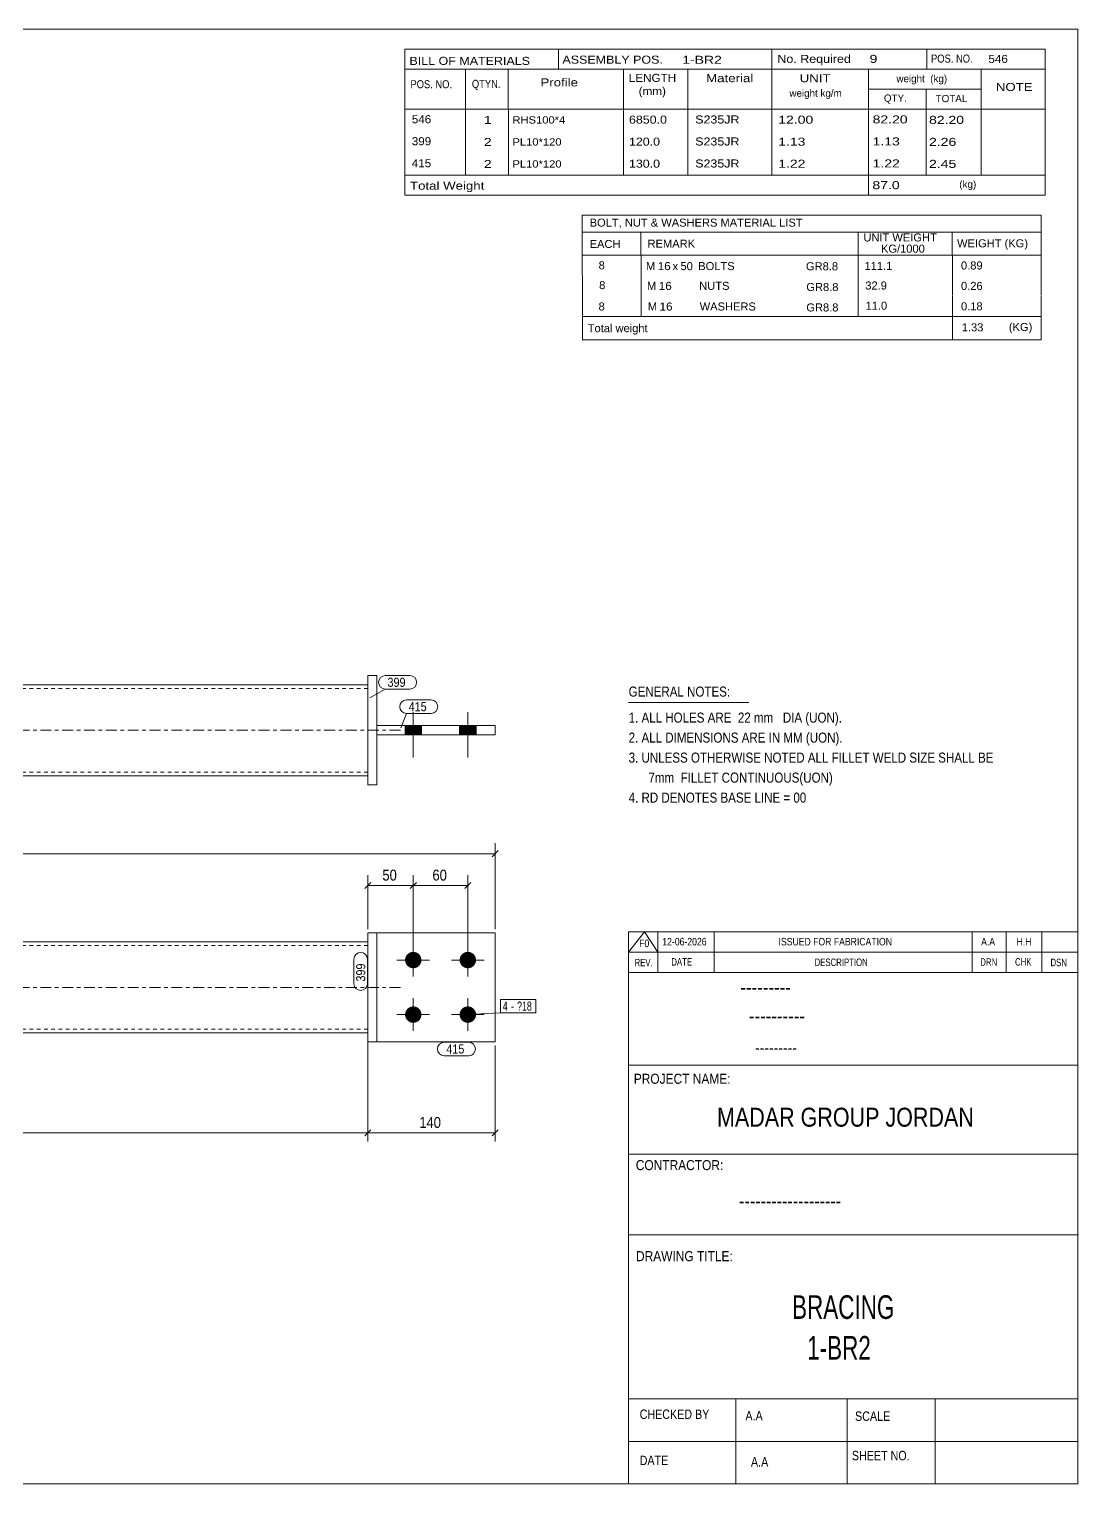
# Model space of a CAD drawing. Header units: millimetres. Extents: x 2 to 579, y 1 to 405.
# Drawn here: x 290.7 to 579, y 5 to 405 of the extents above; entities that cross this region are included whole.
import ezdxf

# ---------------------------------------------------------------- set-up
doc = ezdxf.new("R2010")
doc.units = ezdxf.units.MM
for name, pattern in [('XKITLINE00', [0]), ('XKITLINE01', [4, 1, -1, 1, -1]), ('XKITLINE03', [6, 3, -1, 1, -1])]:
    doc.linetypes.add(name, pattern=pattern)
for name, color, linetype, lineweight in [('Bolt', 3, 'Continuous', 0), ('BoltMark', 7, 'Continuous', 0), ('Dimensions', 7, 'Continuous', 0), ('DrawingSheet', 5, 'Continuous', 0), ('OtherObjectType', 7, 'Continuous', 0), ('Part', 2, 'Continuous', 0), ('PartMark', 7, 'Continuous', 0)]:
    doc.layers.add(name, color=color, linetype=linetype, lineweight=lineweight)
doc.styles.add('@ARIAL_UNICODE_MS_BOLD', font='ARIAL.TTF')
doc.styles.add('ARIAL', font='ARIAL.TTF')
doc.styles.add('ARIAL_NARROW', font='ARIALN.TTF')
doc.styles.add('COMIC_SANS_MS_BOLD', font='COMICBD.TTF')
doc.styles.add('SWIS721_EX_BT', font='ARIAL.TTF')
doc.styles.add('SWISSE', font='ARIAL.TTF')

# ---------------------------------------------------------------- blocks, each defined once
blk = doc.blocks.new('*A1')
at = {"layer": 'Bolt'}
for points in [[(396.36, 151.28), (396.41, 151.28), (396.47, 151.28), (396.52, 151.27), (396.58, 151.27), (396.63, 151.26), (396.68, 151.25), (396.74, 151.24), (396.79, 151.23), (396.85, 151.21), (396.9, 151.2), (396.95, 151.19), (397.01, 151.17), (397.06, 151.15), (397.11, 151.13), (397.16, 151.11), (397.21, 151.09), (397.26, 151.07), (397.31, 151.04), (397.36, 151.02), (397.41, 150.99), (397.46, 150.96), (397.5, 150.93), (397.55, 150.9), (397.6, 150.87), (397.64, 150.84), (397.68, 150.81), (397.73, 150.77), (397.77, 150.74), (397.81, 150.7), (397.85, 150.66), (397.89, 150.62), (397.93, 150.58), (397.97, 150.54), (398, 150.5), (398.04, 150.46), (398.07, 150.42), (398.11, 150.37), (398.14, 150.33), (398.17, 150.28), (398.2, 150.24), (398.23, 150.19), (398.26, 150.14), (398.28, 150.09), (398.31, 150.04), (398.33, 149.99), (398.36, 149.94), (398.38, 149.89), (398.4, 149.84), (398.42, 149.79), (398.44, 149.74), (398.45, 149.69), (398.47, 149.63), (398.48, 149.58), (398.5, 149.53), (398.51, 149.47), (398.52, 149.42), (398.53, 149.36), (398.53, 149.31), (398.54, 149.25), (398.54, 149.2), (398.55, 149.14), (398.55, 149.09), (398.55, 149.03), (398.55, 148.98), (398.55, 148.92), (398.54, 148.87), (398.54, 148.81), (398.53, 148.76), (398.53, 148.7), (398.52, 148.65), (398.51, 148.59), (398.5, 148.54), (398.48, 148.49), (398.47, 148.43), (398.45, 148.38), (398.44, 148.33), (398.42, 148.27), (398.4, 148.22), (398.38, 148.17), (398.36, 148.12), (398.33, 148.07), (398.31, 148.02), (398.28, 147.97), (398.26, 147.92), (398.23, 147.88), (398.2, 147.83), (398.17, 147.78), (398.14, 147.74), (398.11, 147.69), (398.07, 147.65), (398.04, 147.6), (398, 147.56), (397.97, 147.52), (397.93, 147.48), (397.89, 147.44), (397.85, 147.4), (397.81, 147.37), (397.77, 147.33), (397.73, 147.29), (397.68, 147.26), (397.64, 147.22), (397.6, 147.19), (397.55, 147.16), (397.5, 147.13), (397.46, 147.1), (397.41, 147.07), (397.36, 147.05), (397.31, 147.02), (397.26, 147), (397.21, 146.98), (397.16, 146.95), (397.11, 146.93), (397.06, 146.91), (397.01, 146.9), (396.95, 146.88), (396.9, 146.86), (396.85, 146.85), (396.79, 146.84), (396.74, 146.83), (396.68, 146.82), (396.63, 146.81), (396.58, 146.8), (396.52, 146.79), (396.47, 146.79), (396.41, 146.78), (396.36, 146.78), (396.3, 146.78), (396.24, 146.78), (396.19, 146.78), (396.13, 146.79), (396.08, 146.79), (396.02, 146.8), (395.97, 146.81), (395.92, 146.82), (395.86, 146.83), (395.81, 146.84), (395.75, 146.85), (395.7, 146.86), (395.65, 146.88), (395.59, 146.9), (395.54, 146.91), (395.49, 146.93), (395.44, 146.95), (395.39, 146.98), (395.34, 147), (395.29, 147.02), (395.24, 147.05), (395.19, 147.07), (395.14, 147.1), (395.1, 147.13), (395.05, 147.16), (395, 147.19), (394.96, 147.22), (394.92, 147.26), (394.87, 147.29), (394.83, 147.33), (394.79, 147.37), (394.75, 147.4), (394.71, 147.44), (394.67, 147.48), (394.63, 147.52), (394.6, 147.56), (394.56, 147.6), (394.53, 147.65), (394.49, 147.69), (394.46, 147.74), (394.43, 147.78), (394.4, 147.83), (394.37, 147.88), (394.34, 147.92), (394.32, 147.97), (394.29, 148.02), (394.27, 148.07), (394.24, 148.12), (394.22, 148.17), (394.2, 148.22), (394.18, 148.27), (394.16, 148.33), (394.15, 148.38), (394.13, 148.43), (394.12, 148.49), (394.1, 148.54), (394.09, 148.59), (394.08, 148.65), (394.07, 148.7), (394.07, 148.76), (394.06, 148.81), (394.06, 148.87), (394.05, 148.92), (394.05, 148.98), (394.05, 149.03), (394.05, 149.09), (394.05, 149.14), (394.06, 149.2), (394.06, 149.25), (394.07, 149.31), (394.07, 149.36), (394.08, 149.42), (394.09, 149.47), (394.1, 149.53), (394.12, 149.58), (394.13, 149.63), (394.15, 149.69), (394.16, 149.74), (394.18, 149.79), (394.2, 149.84), (394.22, 149.89), (394.24, 149.94), (394.27, 149.99), (394.29, 150.04), (394.32, 150.09), (394.34, 150.14), (394.37, 150.19), (394.4, 150.24), (394.43, 150.28), (394.46, 150.33), (394.49, 150.37), (394.53, 150.42), (394.56, 150.46), (394.6, 150.5), (394.63, 150.54), (394.67, 150.58), (394.71, 150.62), (394.75, 150.66), (394.79, 150.7), (394.83, 150.74), (394.87, 150.77), (394.92, 150.81), (394.96, 150.84), (395, 150.87), (395.05, 150.9), (395.1, 150.93), (395.14, 150.96), (395.19, 150.99), (395.24, 151.02), (395.29, 151.04), (395.34, 151.07), (395.39, 151.09), (395.44, 151.11), (395.49, 151.13), (395.54, 151.15), (395.59, 151.17), (395.65, 151.19), (395.7, 151.2), (395.75, 151.21), (395.81, 151.23), (395.86, 151.24), (395.92, 151.25), (395.97, 151.26), (396.02, 151.27), (396.08, 151.27), (396.13, 151.28), (396.19, 151.28), (396.24, 151.28), (396.3, 151.28)], [(411.36, 151.28), (411.41, 151.28), (411.47, 151.28), (411.52, 151.27), (411.58, 151.27), (411.63, 151.26), (411.68, 151.25), (411.74, 151.24), (411.79, 151.23), (411.85, 151.21), (411.9, 151.2), (411.95, 151.19), (412.01, 151.17), (412.06, 151.15), (412.11, 151.13), (412.16, 151.11), (412.21, 151.09), (412.26, 151.07), (412.31, 151.04), (412.36, 151.02), (412.41, 150.99), (412.46, 150.96), (412.5, 150.93), (412.55, 150.9), (412.6, 150.87), (412.64, 150.84), (412.68, 150.81), (412.73, 150.77), (412.77, 150.74), (412.81, 150.7), (412.85, 150.66), (412.89, 150.62), (412.93, 150.58), (412.97, 150.54), (413, 150.5), (413.04, 150.46), (413.07, 150.42), (413.11, 150.37), (413.14, 150.33), (413.17, 150.28), (413.2, 150.24), (413.23, 150.19), (413.26, 150.14), (413.28, 150.09), (413.31, 150.04), (413.33, 149.99), (413.36, 149.94), (413.38, 149.89), (413.4, 149.84), (413.42, 149.79), (413.44, 149.74), (413.45, 149.69), (413.47, 149.63), (413.48, 149.58), (413.5, 149.53), (413.51, 149.47), (413.52, 149.42), (413.53, 149.36), (413.53, 149.31), (413.54, 149.25), (413.54, 149.2), (413.55, 149.14), (413.55, 149.09), (413.55, 149.03), (413.55, 148.98), (413.55, 148.92), (413.54, 148.87), (413.54, 148.81), (413.53, 148.76), (413.53, 148.7), (413.52, 148.65), (413.51, 148.59), (413.5, 148.54), (413.48, 148.49), (413.47, 148.43), (413.45, 148.38), (413.44, 148.33), (413.42, 148.27), (413.4, 148.22), (413.38, 148.17), (413.36, 148.12), (413.33, 148.07), (413.31, 148.02), (413.28, 147.97), (413.26, 147.92), (413.23, 147.88), (413.2, 147.83), (413.17, 147.78), (413.14, 147.74), (413.11, 147.69), (413.07, 147.65), (413.04, 147.6), (413, 147.56), (412.97, 147.52), (412.93, 147.48), (412.89, 147.44), (412.85, 147.4), (412.81, 147.37), (412.77, 147.33), (412.73, 147.29), (412.68, 147.26), (412.64, 147.22), (412.6, 147.19), (412.55, 147.16), (412.5, 147.13), (412.46, 147.1), (412.41, 147.07), (412.36, 147.05), (412.31, 147.02), (412.26, 147), (412.21, 146.98), (412.16, 146.95), (412.11, 146.93), (412.06, 146.91), (412.01, 146.9), (411.95, 146.88), (411.9, 146.86), (411.85, 146.85), (411.79, 146.84), (411.74, 146.83), (411.68, 146.82), (411.63, 146.81), (411.58, 146.8), (411.52, 146.79), (411.47, 146.79), (411.41, 146.78), (411.36, 146.78), (411.3, 146.78), (411.24, 146.78), (411.19, 146.78), (411.13, 146.79), (411.08, 146.79), (411.02, 146.8), (410.97, 146.81), (410.92, 146.82), (410.86, 146.83), (410.81, 146.84), (410.75, 146.85), (410.7, 146.86), (410.65, 146.88), (410.59, 146.9), (410.54, 146.91), (410.49, 146.93), (410.44, 146.95), (410.39, 146.98), (410.34, 147), (410.29, 147.02), (410.24, 147.05), (410.19, 147.07), (410.14, 147.1), (410.1, 147.13), (410.05, 147.16), (410, 147.19), (409.96, 147.22), (409.92, 147.26), (409.87, 147.29), (409.83, 147.33), (409.79, 147.37), (409.75, 147.4), (409.71, 147.44), (409.67, 147.48), (409.63, 147.52), (409.6, 147.56), (409.56, 147.6), (409.53, 147.65), (409.49, 147.69), (409.46, 147.74), (409.43, 147.78), (409.4, 147.83), (409.37, 147.88), (409.34, 147.92), (409.32, 147.97), (409.29, 148.02), (409.27, 148.07), (409.24, 148.12), (409.22, 148.17), (409.2, 148.22), (409.18, 148.27), (409.16, 148.33), (409.15, 148.38), (409.13, 148.43), (409.12, 148.49), (409.1, 148.54), (409.09, 148.59), (409.08, 148.65), (409.07, 148.7), (409.07, 148.76), (409.06, 148.81), (409.06, 148.87), (409.05, 148.92), (409.05, 148.98), (409.05, 149.03), (409.05, 149.09), (409.05, 149.14), (409.06, 149.2), (409.06, 149.25), (409.07, 149.31), (409.07, 149.36), (409.08, 149.42), (409.09, 149.47), (409.1, 149.53), (409.12, 149.58), (409.13, 149.63), (409.15, 149.69), (409.16, 149.74), (409.18, 149.79), (409.2, 149.84), (409.22, 149.89), (409.24, 149.94), (409.27, 149.99), (409.29, 150.04), (409.32, 150.09), (409.34, 150.14), (409.37, 150.19), (409.4, 150.24), (409.43, 150.28), (409.46, 150.33), (409.49, 150.37), (409.53, 150.42), (409.56, 150.46), (409.6, 150.5), (409.63, 150.54), (409.67, 150.58), (409.71, 150.62), (409.75, 150.66), (409.79, 150.7), (409.83, 150.74), (409.87, 150.77), (409.92, 150.81), (409.96, 150.84), (410, 150.87), (410.05, 150.9), (410.1, 150.93), (410.14, 150.96), (410.19, 150.99), (410.24, 151.02), (410.29, 151.04), (410.34, 151.07), (410.39, 151.09), (410.44, 151.11), (410.49, 151.13), (410.54, 151.15), (410.59, 151.17), (410.65, 151.19), (410.7, 151.2), (410.75, 151.21), (410.81, 151.23), (410.86, 151.24), (410.92, 151.25), (410.97, 151.26), (411.02, 151.27), (411.08, 151.27), (411.13, 151.28), (411.19, 151.28), (411.24, 151.28), (411.3, 151.28)], [(396.36, 136.28), (396.41, 136.28), (396.47, 136.28), (396.52, 136.27), (396.58, 136.27), (396.63, 136.26), (396.68, 136.25), (396.74, 136.24), (396.79, 136.23), (396.85, 136.21), (396.9, 136.2), (396.95, 136.19), (397.01, 136.17), (397.06, 136.15), (397.11, 136.13), (397.16, 136.11), (397.21, 136.09), (397.26, 136.07), (397.31, 136.04), (397.36, 136.02), (397.41, 135.99), (397.46, 135.96), (397.5, 135.93), (397.55, 135.9), (397.6, 135.87), (397.64, 135.84), (397.68, 135.81), (397.73, 135.77), (397.77, 135.74), (397.81, 135.7), (397.85, 135.66), (397.89, 135.62), (397.93, 135.58), (397.97, 135.54), (398, 135.5), (398.04, 135.46), (398.07, 135.42), (398.11, 135.37), (398.14, 135.33), (398.17, 135.28), (398.2, 135.24), (398.23, 135.19), (398.26, 135.14), (398.28, 135.09), (398.31, 135.04), (398.33, 134.99), (398.36, 134.94), (398.38, 134.89), (398.4, 134.84), (398.42, 134.79), (398.44, 134.74), (398.45, 134.69), (398.47, 134.63), (398.48, 134.58), (398.5, 134.53), (398.51, 134.47), (398.52, 134.42), (398.53, 134.36), (398.53, 134.31), (398.54, 134.25), (398.54, 134.2), (398.55, 134.14), (398.55, 134.09), (398.55, 134.03), (398.55, 133.98), (398.55, 133.92), (398.54, 133.87), (398.54, 133.81), (398.53, 133.76), (398.53, 133.7), (398.52, 133.65), (398.51, 133.59), (398.5, 133.54), (398.48, 133.49), (398.47, 133.43), (398.45, 133.38), (398.44, 133.33), (398.42, 133.27), (398.4, 133.22), (398.38, 133.17), (398.36, 133.12), (398.33, 133.07), (398.31, 133.02), (398.28, 132.97), (398.26, 132.92), (398.23, 132.88), (398.2, 132.83), (398.17, 132.78), (398.14, 132.74), (398.11, 132.69), (398.07, 132.65), (398.04, 132.6), (398, 132.56), (397.97, 132.52), (397.93, 132.48), (397.89, 132.44), (397.85, 132.4), (397.81, 132.37), (397.77, 132.33), (397.73, 132.29), (397.68, 132.26), (397.64, 132.22), (397.6, 132.19), (397.55, 132.16), (397.5, 132.13), (397.46, 132.1), (397.41, 132.07), (397.36, 132.05), (397.31, 132.02), (397.26, 132), (397.21, 131.98), (397.16, 131.95), (397.11, 131.93), (397.06, 131.91), (397.01, 131.9), (396.95, 131.88), (396.9, 131.86), (396.85, 131.85), (396.79, 131.84), (396.74, 131.83), (396.68, 131.82), (396.63, 131.81), (396.58, 131.8), (396.52, 131.79), (396.47, 131.79), (396.41, 131.78), (396.36, 131.78), (396.3, 131.78), (396.24, 131.78), (396.19, 131.78), (396.13, 131.79), (396.08, 131.79), (396.02, 131.8), (395.97, 131.81), (395.92, 131.82), (395.86, 131.83), (395.81, 131.84), (395.75, 131.85), (395.7, 131.86), (395.65, 131.88), (395.59, 131.9), (395.54, 131.91), (395.49, 131.93), (395.44, 131.95), (395.39, 131.98), (395.34, 132), (395.29, 132.02), (395.24, 132.05), (395.19, 132.07), (395.14, 132.1), (395.1, 132.13), (395.05, 132.16), (395, 132.19), (394.96, 132.22), (394.92, 132.26), (394.87, 132.29), (394.83, 132.33), (394.79, 132.37), (394.75, 132.4), (394.71, 132.44), (394.67, 132.48), (394.63, 132.52), (394.6, 132.56), (394.56, 132.6), (394.53, 132.65), (394.49, 132.69), (394.46, 132.74), (394.43, 132.78), (394.4, 132.83), (394.37, 132.88), (394.34, 132.92), (394.32, 132.97), (394.29, 133.02), (394.27, 133.07), (394.24, 133.12), (394.22, 133.17), (394.2, 133.22), (394.18, 133.27), (394.16, 133.33), (394.15, 133.38), (394.13, 133.43), (394.12, 133.49), (394.1, 133.54), (394.09, 133.59), (394.08, 133.65), (394.07, 133.7), (394.07, 133.76), (394.06, 133.81), (394.06, 133.87), (394.05, 133.92), (394.05, 133.98), (394.05, 134.03), (394.05, 134.09), (394.05, 134.14), (394.06, 134.2), (394.06, 134.25), (394.07, 134.31), (394.07, 134.36), (394.08, 134.42), (394.09, 134.47), (394.1, 134.53), (394.12, 134.58), (394.13, 134.63), (394.15, 134.69), (394.16, 134.74), (394.18, 134.79), (394.2, 134.84), (394.22, 134.89), (394.24, 134.94), (394.27, 134.99), (394.29, 135.04), (394.32, 135.09), (394.34, 135.14), (394.37, 135.19), (394.4, 135.24), (394.43, 135.28), (394.46, 135.33), (394.49, 135.37), (394.53, 135.42), (394.56, 135.46), (394.6, 135.5), (394.63, 135.54), (394.67, 135.58), (394.71, 135.62), (394.75, 135.66), (394.79, 135.7), (394.83, 135.74), (394.87, 135.77), (394.92, 135.81), (394.96, 135.84), (395, 135.87), (395.05, 135.9), (395.1, 135.93), (395.14, 135.96), (395.19, 135.99), (395.24, 136.02), (395.29, 136.04), (395.34, 136.07), (395.39, 136.09), (395.44, 136.11), (395.49, 136.13), (395.54, 136.15), (395.59, 136.17), (395.65, 136.19), (395.7, 136.2), (395.75, 136.21), (395.81, 136.23), (395.86, 136.24), (395.92, 136.25), (395.97, 136.26), (396.02, 136.27), (396.08, 136.27), (396.13, 136.28), (396.19, 136.28), (396.24, 136.28), (396.3, 136.28)], [(411.36, 136.28), (411.41, 136.28), (411.47, 136.28), (411.52, 136.27), (411.58, 136.27), (411.63, 136.26), (411.68, 136.25), (411.74, 136.24), (411.79, 136.23), (411.85, 136.21), (411.9, 136.2), (411.95, 136.19), (412.01, 136.17), (412.06, 136.15), (412.11, 136.13), (412.16, 136.11), (412.21, 136.09), (412.26, 136.07), (412.31, 136.04), (412.36, 136.02), (412.41, 135.99), (412.46, 135.96), (412.5, 135.93), (412.55, 135.9), (412.6, 135.87), (412.64, 135.84), (412.68, 135.81), (412.73, 135.77), (412.77, 135.74), (412.81, 135.7), (412.85, 135.66), (412.89, 135.62), (412.93, 135.58), (412.97, 135.54), (413, 135.5), (413.04, 135.46), (413.07, 135.42), (413.11, 135.37), (413.14, 135.33), (413.17, 135.28), (413.2, 135.24), (413.23, 135.19), (413.26, 135.14), (413.28, 135.09), (413.31, 135.04), (413.33, 134.99), (413.36, 134.94), (413.38, 134.89), (413.4, 134.84), (413.42, 134.79), (413.44, 134.74), (413.45, 134.69), (413.47, 134.63), (413.48, 134.58), (413.5, 134.53), (413.51, 134.47), (413.52, 134.42), (413.53, 134.36), (413.53, 134.31), (413.54, 134.25), (413.54, 134.2), (413.55, 134.14), (413.55, 134.09), (413.55, 134.03), (413.55, 133.98), (413.55, 133.92), (413.54, 133.87), (413.54, 133.81), (413.53, 133.76), (413.53, 133.7), (413.52, 133.65), (413.51, 133.59), (413.5, 133.54), (413.48, 133.49), (413.47, 133.43), (413.45, 133.38), (413.44, 133.33), (413.42, 133.27), (413.4, 133.22), (413.38, 133.17), (413.36, 133.12), (413.33, 133.07), (413.31, 133.02), (413.28, 132.97), (413.26, 132.92), (413.23, 132.88), (413.2, 132.83), (413.17, 132.78), (413.14, 132.74), (413.11, 132.69), (413.07, 132.65), (413.04, 132.6), (413, 132.56), (412.97, 132.52), (412.93, 132.48), (412.89, 132.44), (412.85, 132.4), (412.81, 132.37), (412.77, 132.33), (412.73, 132.29), (412.68, 132.26), (412.64, 132.22), (412.6, 132.19), (412.55, 132.16), (412.5, 132.13), (412.46, 132.1), (412.41, 132.07), (412.36, 132.05), (412.31, 132.02), (412.26, 132), (412.21, 131.98), (412.16, 131.95), (412.11, 131.93), (412.06, 131.91), (412.01, 131.9), (411.95, 131.88), (411.9, 131.86), (411.85, 131.85), (411.79, 131.84), (411.74, 131.83), (411.68, 131.82), (411.63, 131.81), (411.58, 131.8), (411.52, 131.79), (411.47, 131.79), (411.41, 131.78), (411.36, 131.78), (411.3, 131.78), (411.24, 131.78), (411.19, 131.78), (411.13, 131.79), (411.08, 131.79), (411.02, 131.8), (410.97, 131.81), (410.92, 131.82), (410.86, 131.83), (410.81, 131.84), (410.75, 131.85), (410.7, 131.86), (410.65, 131.88), (410.59, 131.9), (410.54, 131.91), (410.49, 131.93), (410.44, 131.95), (410.39, 131.98), (410.34, 132), (410.29, 132.02), (410.24, 132.05), (410.19, 132.07), (410.14, 132.1), (410.1, 132.13), (410.05, 132.16), (410, 132.19), (409.96, 132.22), (409.92, 132.26), (409.87, 132.29), (409.83, 132.33), (409.79, 132.37), (409.75, 132.4), (409.71, 132.44), (409.67, 132.48), (409.63, 132.52), (409.6, 132.56), (409.56, 132.6), (409.53, 132.65), (409.49, 132.69), (409.46, 132.74), (409.43, 132.78), (409.4, 132.83), (409.37, 132.88), (409.34, 132.92), (409.32, 132.97), (409.29, 133.02), (409.27, 133.07), (409.24, 133.12), (409.22, 133.17), (409.2, 133.22), (409.18, 133.27), (409.16, 133.33), (409.15, 133.38), (409.13, 133.43), (409.12, 133.49), (409.1, 133.54), (409.09, 133.59), (409.08, 133.65), (409.07, 133.7), (409.07, 133.76), (409.06, 133.81), (409.06, 133.87), (409.05, 133.92), (409.05, 133.98), (409.05, 134.03), (409.05, 134.09), (409.05, 134.14), (409.06, 134.2), (409.06, 134.25), (409.07, 134.31), (409.07, 134.36), (409.08, 134.42), (409.09, 134.47), (409.1, 134.53), (409.12, 134.58), (409.13, 134.63), (409.15, 134.69), (409.16, 134.74), (409.18, 134.79), (409.2, 134.84), (409.22, 134.89), (409.24, 134.94), (409.27, 134.99), (409.29, 135.04), (409.32, 135.09), (409.34, 135.14), (409.37, 135.19), (409.4, 135.24), (409.43, 135.28), (409.46, 135.33), (409.49, 135.37), (409.53, 135.42), (409.56, 135.46), (409.6, 135.5), (409.63, 135.54), (409.67, 135.58), (409.71, 135.62), (409.75, 135.66), (409.79, 135.7), (409.83, 135.74), (409.87, 135.77), (409.92, 135.81), (409.96, 135.84), (410, 135.87), (410.05, 135.9), (410.1, 135.93), (410.14, 135.96), (410.19, 135.99), (410.24, 136.02), (410.29, 136.04), (410.34, 136.07), (410.39, 136.09), (410.44, 136.11), (410.49, 136.13), (410.54, 136.15), (410.59, 136.17), (410.65, 136.19), (410.7, 136.2), (410.75, 136.21), (410.81, 136.23), (410.86, 136.24), (410.92, 136.25), (410.97, 136.26), (411.02, 136.27), (411.08, 136.27), (411.13, 136.28), (411.19, 136.28), (411.24, 136.28), (411.3, 136.28)]]:
    blk.add_hatch(color=3, dxfattribs=at).paths.add_polyline_path(points, flags=17)
at = {"layer": 'Bolt', "color": 3, "linetype": 'XKITLINE00', "lineweight": 0}
for p, q in [((396.3, 153.53), (396.3, 144.53)), ((411.3, 153.53), (411.3, 144.53)), ((391.8, 149.03), (400.8, 149.03)), ((406.8, 149.03), (415.8, 149.03)), ((396.3, 138.53), (396.3, 129.53)), ((411.3, 138.53), (411.3, 129.53)), ((391.8, 134.03), (400.8, 134.03)), ((406.8, 134.03), (415.8, 134.03))]:
    blk.add_line(p, q, dxfattribs=at)
blk = doc.blocks.new('*A3')
at = {"layer": 'Part'}
blk.add_hatch(color=2, dxfattribs=at).paths.add_polyline_path([(157.9, 155.43), (159.5, 155.43), (158.7, 154.03)], flags=17)
at = {"layer": 'Part', "color": 2, "linetype": 'XKITLINE00', "lineweight": 0}
for p, q in [((83.7, 154.03), (233.7, 154.03)), ((158.7, 154.03), (157.9, 155.43)), ((157.9, 155.43), (159.5, 155.43)), ((159.5, 155.43), (158.7, 154.03)), ((233.8, 154.03), (383.8, 154.03)), ((233.7, 129.03), (83.7, 129.03)), ((383.8, 129.03), (233.8, 129.03))]:
    blk.add_line(p, q, dxfattribs=at)
at = {"layer": 'Part', "color": 7, "linetype": 'XKITLINE01', "lineweight": 0}
for p, q in [((83.7, 129.03), (83.7, 154.03)), ((233.7, 153.03), (83.7, 153.03)), ((383.8, 153.03), (233.8, 153.03)), ((383.8, 154.03), (383.8, 129.03)), ((233.7, 130.03), (83.7, 130.03)), ((383.8, 130.03), (233.8, 130.03))]:
    blk.add_line(p, q, dxfattribs=at)
at = {"layer": 'Part', "color": 7, "linetype": 'XKITLINE03', "lineweight": 0}
for p, q in [((73.7, 141.53), (233.7, 141.53)), ((233.8, 141.53), (393.8, 141.53))]:
    blk.add_line(p, q, dxfattribs=at)
at = {"layer": 'Part', "color": 2, "linetype": 'XKITLINE00', "lineweight": 0}
blk.add_circle((158.7, 154.93), 1, dxfattribs=at)
blk = doc.blocks.new('*A4')
at = {"layer": 'Part', "color": 2, "linetype": 'XKITLINE00', "lineweight": 0}
for p, q in [((386.3, 156.53), (418.8, 156.53)), ((418.8, 126.53), (418.8, 156.53)), ((418.8, 126.53), (386.3, 126.53))]:
    blk.add_line(p, q, dxfattribs=at)
at = {"layer": 'Part', "color": 7, "linetype": 'XKITLINE01', "lineweight": 0}
blk.add_line((386.3, 126.53), (386.3, 156.53), dxfattribs=at)
blk = doc.blocks.new('*A5')
at = {"layer": 'Part', "color": 2, "linetype": 'XKITLINE00', "lineweight": 0}
for p, q in [((383.8, 126.53), (383.8, 156.53)), ((386.3, 156.53), (383.8, 156.53)), ((386.3, 126.53), (386.3, 156.53)), ((386.3, 126.53), (383.8, 126.53))]:
    blk.add_line(p, q, dxfattribs=at)
blk = doc.blocks.new('*A8')
at = {"layer": 'Bolt'}
for points in [[(394.05, 210.98), (394.05, 213.48), (398.55, 213.48), (398.55, 210.98)], [(394.05, 210.98), (394.05, 213.48), (398.55, 213.48), (398.55, 210.98)], [(409.05, 210.98), (409.05, 213.48), (413.55, 213.48), (413.55, 210.98)], [(409.05, 210.98), (409.05, 213.48), (413.55, 213.48), (413.55, 210.98)]]:
    blk.add_hatch(color=3, dxfattribs=at).paths.add_polyline_path(points, flags=17)
at = {"layer": 'Bolt', "color": 3, "linetype": 'XKITLINE00', "lineweight": 0}
for p, q in [((396.3, 217.23), (396.3, 204.73)), ((396.3, 217.23), (396.3, 204.73)), ((411.3, 217.23), (411.3, 204.73)), ((411.3, 217.23), (411.3, 204.73)), ((394.05, 213.48), (394.05, 210.98)), ((394.05, 213.48), (394.05, 210.98)), ((398.55, 213.48), (398.55, 210.98)), ((398.55, 213.48), (398.55, 210.98)), ((409.05, 213.48), (409.05, 210.98)), ((409.05, 213.48), (409.05, 210.98)), ((413.55, 213.48), (413.55, 210.98)), ((413.55, 213.48), (413.55, 210.98))]:
    blk.add_line(p, q, dxfattribs=at)
blk = doc.blocks.new('*A10')
at = {"layer": 'Part'}
blk.add_hatch(color=2, dxfattribs=at).paths.add_polyline_path([(157.9, 213.63), (159.5, 213.63), (158.7, 212.23)], flags=17)
at = {"layer": 'Part', "color": 2, "linetype": 'XKITLINE00', "lineweight": 0}
for p, q in [((233.7, 224.73), (83.7, 224.73)), ((383.8, 224.73), (233.8, 224.73)), ((158.7, 212.23), (157.9, 213.63)), ((157.9, 213.63), (159.5, 213.63)), ((159.5, 213.63), (158.7, 212.23)), ((233.7, 199.73), (83.7, 199.73)), ((383.8, 199.73), (233.8, 199.73))]:
    blk.add_line(p, q, dxfattribs=at)
at = {"layer": 'Part', "color": 7, "linetype": 'XKITLINE01', "lineweight": 0}
for p, q in [((83.7, 199.73), (83.7, 224.73)), ((383.8, 199.73), (383.8, 224.73)), ((233.7, 223.73), (83.7, 223.73)), ((383.8, 223.73), (233.8, 223.73)), ((233.7, 200.73), (83.7, 200.73)), ((383.8, 200.73), (233.8, 200.73))]:
    blk.add_line(p, q, dxfattribs=at)
at = {"layer": 'Part', "color": 7, "linetype": 'XKITLINE03', "lineweight": 0}
for p, q in [((73.7, 212.23), (233.7, 212.23)), ((233.8, 212.23), (393.8, 212.23))]:
    blk.add_line(p, q, dxfattribs=at)
at = {"layer": 'Part', "color": 2, "linetype": 'XKITLINE00', "lineweight": 0}
blk.add_circle((158.7, 213.13), 1, dxfattribs=at)
blk = doc.blocks.new('*A11')
at = {"layer": 'Part', "color": 2, "linetype": 'XKITLINE00', "lineweight": 0}
for p, q in [((418.8, 213.48), (386.3, 213.48)), ((386.3, 210.98), (386.3, 213.48)), ((418.8, 210.98), (418.8, 213.48)), ((418.8, 210.98), (386.3, 210.98))]:
    blk.add_line(p, q, dxfattribs=at)
blk = doc.blocks.new('*A12')
at = {"layer": 'Part', "color": 2, "linetype": 'XKITLINE00', "lineweight": 0}
for p, q in [((383.8, 197.23), (383.8, 227.23)), ((383.8, 227.23), (386.3, 227.23)), ((386.3, 227.23), (386.3, 197.23)), ((386.3, 197.23), (383.8, 197.23))]:
    blk.add_line(p, q, dxfattribs=at)
blk = doc.blocks.new('*A15')
at = {"layer": 'DrawingSheet', "color": 5, "linetype": 'XKITLINE00', "lineweight": 0}
for p, q in [((579, 405), (5, 405)), ((5, 405), (5, 5)), ((579, 5), (579, 405)), ((5, 5), (579, 5))]:
    blk.add_line(p, q, dxfattribs=at)
at = {"layer": 'DrawingSheet', "color": 5, "style": 'ARIAL', "width": 0.85}
blk.add_text('Tekla structures', height=2, rotation=90, dxfattribs=at).set_placement((4.5, 5.5))
blk = doc.blocks.new('*A16')
at = {"layer": 'OtherObjectType', "color": 7, "linetype": 'XKITLINE00', "lineweight": 0}
for p, q in [((442.76, 353.85), (442.75, 342.85)), ((442.76, 353.85), (568.88, 353.85)), ((568.88, 353.85), (568.88, 342.85)), ((442.75, 349.2), (568.88, 349.2)), ((458.87, 349.21), (458.87, 342.85)), ((518.57, 349.21), (518.57, 342.85)), ((544.47, 349.19), (544.47, 342.85)), ((442.76, 342.82), (442.76, 337.32)), ((442.77, 342.85), (568.88, 342.85)), ((458.92, 342.85), (458.92, 337.23)), ((518.57, 342.85), (518.57, 337.23)), ((544.5, 342.85), (544.5, 337.35)), ((568.88, 342.85), (568.88, 337.35)), ((442.79, 337.23), (442.79, 331.62)), ((458.95, 337.23), (458.95, 331.61)), ((518.57, 337.23), (518.57, 331.61)), ((544.5, 337.23), (544.5, 331.73)), ((568.88, 337.23), (568.88, 331.73)), ((442.79, 331.6), (442.79, 326.03)), ((458.95, 331.61), (458.95, 325.99)), ((518.57, 331.61), (518.57, 325.99)), ((544.5, 331.61), (544.5, 326)), ((568.88, 331.61), (568.88, 326)), ((568.88, 326), (442.75, 326.03)), ((442.78, 325.99), (442.78, 319.59)), ((442.85, 325.99), (568.87, 325.99)), ((544.5, 325.96), (544.5, 319.54)), ((568.87, 325.96), (568.87, 319.55)), ((442.77, 319.55), (568.87, 319.55))]:
    blk.add_line(p, q, dxfattribs=at)
at = {"layer": 'OtherObjectType', "color": 7, "style": 'ARIAL_NARROW'}
for s, width, p in [('BOLT, NUT & WASHERS MATERIAL LIST', 1.211571, (444.79, 350.69)), ('UNIT WEIGHT', 1.211571, (520.03, 346.62)), ('EACH', 1.211571, (444.78, 344.82)), ('REMARK', 1.211571, (460.7, 344.91)), (' KG/1000', 1.211571, (524.02, 343.53)), ('WEIGHT (KG)', 1.211571, (545.78, 345)), ('8', 1.211571, (447.26, 338.95)), ('M', 1.211571, (460.26, 338.75)), ('16', 1.275, (463.5, 338.73)), ('x', 1.211571, (467.58, 338.73)), ('50', 1.211571, (469.76, 338.72)), ('BOLTS', 1.211571, (474.63, 338.74)), ('GR8.8', 1.211571, (504.25, 338.69)), ('111.1', 1.211571, (520.34, 338.78)), ('0.89', 1.211571, (546.87, 338.91)), ('8', 1.211571, (447.4, 333.51)), ('M', 1.211571, (460.54, 333.31)), ('16', 1.275, (463.78, 333.29)), ('NUTS', 1.211571, (474.91, 333.31)), ('GR8.8', 1.211571, (504.35, 332.99)), ('32.9', 1.211571, (520.56, 333.4)), ('0.26', 1.211571, (546.87, 333.29)), ('8', 1.211571, (447.24, 327.64)), ('M', 1.211571, (460.76, 327.64)), ('16', 1.275, (464, 327.62)), ('WASHERS', 1.211571, (475.04, 327.63)), ('GR8.8', 1.211571, (504.35, 327.37)), ('11.0', 1.211571, (520.64, 327.84)), ('0.18', 1.211571, (546.87, 327.68)), ('1.33', 1.211571, (547.07, 321.9)), ('(KG)', 1.211571, (560.02, 322)), ('Total weight', 1.211571, (444.26, 321.67))]:
    blk.add_text(s, height=2.2, dxfattribs=dict(at, width=width)).set_placement(p)
blk = doc.blocks.new('*A17')
at = {"layer": 'OtherObjectType', "color": 7, "linetype": 'XKITLINE00', "lineweight": 0}
blk.add_line((455.5, 219.82), (488.5, 219.82), dxfattribs=at)
at = {"layer": 'OtherObjectType', "color": 7, "style": 'ARIAL_NARROW', "width": 1.008832}
for s, p in [('GENERAL NOTES:', (455.5, 221.47)), ('1. ALL HOLES ARE  22 mm   DIA (UON).', (455.5, 214.32)), ('2. ALL DIMENSIONS ARE IN MM (UON).', (455.5, 208.82)), ('3. UNLESS OTHERWISE NOTED ALL FILLET WELD SIZE SHALL BE', (455.5, 203.32)), ('7mm  FILLET CONTINUOUS(UON)', (460.95, 197.82)), ('4. RD DENOTES BASE LINE = 00', (455.5, 192.32))]:
    blk.add_text(s, height=2.75, dxfattribs=at).set_placement(p)
blk = doc.blocks.new('*A18')
at = {"layer": 'OtherObjectType', "color": 7, "linetype": 'XKITLINE00', "lineweight": 0}
for p, q in [((455.5, 156.76), (579, 156.76)), ((455.5, 151.21), (459.82, 156.76)), ((455.5, 151.21), (455.5, 156.76)), ((459.82, 156.76), (463.53, 151.21)), ((463.53, 151.21), (463.53, 156.76)), ((478.97, 151.21), (478.97, 156.76)), ((549.98, 151.21), (549.98, 156.76)), ((559.24, 151.21), (559.24, 156.76)), ((569.12, 151.21), (569.12, 156.76)), ((579, 151.21), (579, 156.76)), ((455.5, 151.21), (579, 151.21)), ((455.5, 145.65), (455.5, 151.21)), ((459.21, 151.21), (579, 151.21)), ((463.53, 145.65), (463.53, 151.21)), ((478.97, 145.65), (478.97, 151.21)), ((549.98, 145.65), (549.98, 151.21)), ((559.24, 145.65), (559.24, 151.21)), ((569.12, 145.65), (569.12, 151.21)), ((579, 145.65), (579, 151.21))]:
    blk.add_line(p, q, dxfattribs=at)
at = {"layer": 'OtherObjectType', "color": 7, "style": 'ARIAL_NARROW'}
for s, height, width, p in [('F0', 2.058, 1.008832, (458.4, 152.59)), ('12-06-2026', 2.058, 1.008832, (464.76, 153.06)), ('ISSUED FOR FABRICATION', 2.0583, 1.008832, (496.71, 153.06)), ('A.A', 2.058, 1.008832, (552.4, 153.06)), ('H.H', 2.058, 1.008832, (562.13, 153.06)), ('REV.', 2.058, 0.907949, (457.13, 147.31)), ('DATE', 2.058, 0.907949, (467.23, 147.5)), ('DESCRIPTION', 2.0583, 0.907949, (506.61, 147.39)), ('DRN', 2.058, 0.907949, (552.17, 147.47)), ('CHK', 2.058, 0.907949, (561.72, 147.5)), ('DSN', 2.058, 0.907949, (571.47, 147.35))]:
    blk.add_text(s, height=height, dxfattribs=dict(at, width=width)).set_placement(p)
blk = doc.blocks.new('*A20')
at = {"layer": 'OtherObjectType', "color": 2, "linetype": 'XKITLINE00', "lineweight": 0}
for p, q in [((455.5, 145.65), (579, 145.65)), ((455.5, 5), (455.5, 145.64)), ((578.98, 145.64), (579, 5)), ((579, 120.14), (455.5, 120.14)), ((455.5, 95.63), (579, 95.63)), ((579, 73.49), (455.5, 73.49)), ((579, 28.4), (455.5, 28.4)), ((484.94, 28.4), (484.94, 5)), ((515.62, 5), (515.62, 28.4)), ((539.75, 5), (539.75, 28.4)), ((579, 16.7), (455.5, 16.7)), ((579, 5), (455.5, 5))]:
    blk.add_line(p, q, dxfattribs=at)
at = {"layer": 'OtherObjectType', "color": 4, "style": '@ARIAL_UNICODE_MS_BOLD', "width": 0.85}
blk.add_text('---------', height=3.9, dxfattribs=at).set_placement((486.23, 139.59))
at = {"layer": 'OtherObjectType', "color": 7, "style": 'ARIAL', "width": 0.85}
for s, height, p in [('----------', 3.9, (488.56, 131.77)), ('---------', 3.25, (490.21, 123.31))]:
    blk.add_text(s, height=height, dxfattribs=at).set_placement(p)
at = {"layer": 'OtherObjectType', "color": 3, "width": 0.85}
for s, style, p in [('PROJECT NAME:', 'SWIS721_EX_BT', (456.92, 115.01)), ('CONTRACTOR:', 'SWISSE', (457.47, 91.27)), ('DRAWING TITLE:', 'SWIS721_EX_BT', (457.53, 66.24))]:
    blk.add_text(s, height=2.7618, dxfattribs=dict(at, style=style)).set_placement(p)
at = {"layer": 'OtherObjectType', "color": 7, "width": 0.85}
for s, height, p in [('MADAR GROUP JORDAN', 5.2, (479.79, 103.23)), ('CHECKED BY', 2.592, (458.53, 22.86)), ('A.A', 2.592, (487.61, 22.45)), ('SCALE', 2.592, (517.74, 22.33)), ('DATE', 2.592, (458.54, 10.16)), ('A.A', 2.592, (489.14, 9.76)), ('SHEET NO.', 2.592, (516.87, 11.49))]:
    blk.add_text(s, height=height, dxfattribs=at).set_placement(p)
at = {"layer": 'OtherObjectType', "color": 1}
for s, height, style, width, p in [('-------------------', 3.9, 'COMIC_SANS_MS_BOLD', 0.85, (485.87, 80.86)), ('BRACING', 6.5, 'ARIAL', 0.68, (500.42, 50.37)), ('1-BR2', 6.5, 'ARIAL', 0.68, (504.57, 39.17))]:
    blk.add_text(s, height=height, dxfattribs=dict(at, style=style, width=width)).set_placement(p)
blk = doc.blocks.new('*A21')
at = {"layer": 'OtherObjectType', "color": 7, "linetype": 'XKITLINE00', "lineweight": 0}
for p, q in [((393.98, 399.5), (569.98, 399.5)), ((393.98, 399.5), (393.98, 388.5)), ((436.26, 399.42), (436.26, 393.87)), ((494.85, 394), (494.85, 399.5)), ((537.43, 393.96), (537.43, 399.42)), ((569.98, 394), (569.98, 399.5)), ((393.98, 394), (569.98, 394)), ((410.64, 394), (410.64, 383)), ((422.4, 393.98), (422.4, 383.03)), ((454.12, 393.99), (454.13, 383)), ((471.78, 393.98), (471.78, 383)), ((494.85, 393.98), (494.85, 383)), ((521.43, 394), (521.43, 383)), ((552.42, 394), (552.42, 383)), ((569.98, 394), (569.98, 388.5)), ((393.98, 388.5), (393.98, 383)), ((521.45, 388.52), (552.45, 388.52)), ((537.28, 388.52), (537.28, 383)), ((569.98, 388.5), (569.98, 383)), ((393.98, 383), (569.98, 383)), ((393.98, 383), (393.98, 376.95)), ((410.63, 383), (410.63, 376.95)), ((422.44, 382.99), (422.44, 376.95)), ((454.12, 383), (454.11, 376.95)), ((471.79, 383), (471.79, 376.95)), ((494.87, 383), (494.87, 376.95)), ((521.44, 383), (521.44, 376.95)), ((537.33, 382.95), (537.33, 376.95)), ((552.43, 383), (552.43, 376.95)), ((569.98, 383), (569.98, 376.95)), ((393.98, 376.95), (393.98, 370.9)), ((410.63, 376.95), (410.63, 370.9)), ((422.44, 376.94), (422.44, 370.9)), ((454.12, 376.95), (454.11, 370.9)), ((471.79, 376.95), (471.79, 370.9)), ((494.87, 376.95), (494.87, 370.9)), ((521.44, 376.95), (521.44, 370.9)), ((537.33, 376.9), (537.33, 370.9)), ((552.43, 376.95), (552.43, 370.9)), ((569.98, 376.95), (569.98, 370.9)), ((393.98, 370.9), (393.98, 364.85)), ((410.63, 370.9), (410.63, 364.85)), ((422.44, 370.89), (422.44, 364.85)), ((454.12, 370.9), (454.11, 364.85)), ((471.79, 370.9), (471.79, 364.85)), ((494.87, 370.9), (494.87, 364.85)), ((521.44, 370.9), (521.44, 364.85)), ((537.33, 370.85), (537.33, 364.85)), ((552.43, 370.9), (552.43, 364.85)), ((569.98, 370.9), (569.98, 364.85)), ((393.98, 364.85), (569.98, 364.85)), ((393.98, 364.85), (393.98, 359.35)), ((521.44, 364.85), (521.44, 359.35)), ((569.98, 364.85), (569.98, 359.35)), ((393.98, 359.35), (569.98, 359.35))]:
    blk.add_line(p, q, dxfattribs=at)
at = {"layer": 'OtherObjectType', "color": 7, "style": 'ARIAL_NARROW'}
for s, height, width, p in [('BILL OF MATERIALS', 2.2, 1.36, (395.25, 395.16)), ('ASSEMBLY POS.', 2.2, 1.36, (437.3, 395.5)), ('1-BR2', 2.2, 1.525501, (470.23, 395.46)), ('No. Required', 2.2, 1.36, (496.39, 395.72)), ('9', 2.2, 1.525501, (521.75, 395.72)), ('POS. NO.', 2.2, 1.02, (538.63, 395.79)), ('546', 2.2, 1.270501, (554.4, 395.69)), ('LENGTH', 2.2, 1.275, (455.54, 390.49)), ('Material', 2.2, 1.445, (476.81, 390.41)), ('UNIT', 2.2, 1.445, (502.52, 390.4)), ('weight  (kg)', 1.98, 1.19, (529.11, 390.39)), ('POS. NO.', 2.2, 1.02, (395.53, 388.74)), ('QTYN.', 2.2, 1.02, (412.42, 388.84)), ('Profile', 2.2, 1.445, (431.26, 389.25)), ('(mm)', 2.2, 1.275, (458.26, 386.86)), ('weight kg/m', 1.98, 1.19, (499.69, 386.4)), ('NOTE', 2.2, 1.445, (556.44, 387.99)), ('QTY.', 1.98, 1.19, (525.68, 385.03)), ('TOTAL', 1.98, 1.19, (539.9, 384.91)), ('546', 2.2, 1.270501, (395.89, 379.12)), ('1', 2.2, 1.525501, (415.71, 378.91)), ('RHS100*4', 1.98, 1.355501, (423.56, 379.04)), ('6850.0', 2.2, 1.355501, (455.59, 379.01)), ('S235JR', 2.2, 1.355501, (473.81, 379.05)), ('12.00', 2.2, 1.525501, (496.62, 378.99)), ('82.20', 2.2, 1.525501, (522.57, 379.07)), ('82.20', 2.2, 1.525501, (538.08, 378.94)), ('399', 2.2, 1.270501, (395.89, 373.07)), ('2', 2.2, 1.525501, (415.71, 372.86)), ('PL10*120', 1.98, 1.355501, (423.56, 372.99)), ('120.0', 2.2, 1.355501, (455.59, 372.96)), ('S235JR', 2.2, 1.355501, (473.81, 373)), ('1.13', 2.2, 1.525501, (496.62, 372.94)), ('1.13', 2.2, 1.525501, (522.57, 373.02)), ('2.26', 2.2, 1.525501, (538.08, 372.89)), ('415', 2.2, 1.270501, (395.89, 367.02)), ('2', 2.2, 1.525501, (415.71, 366.81)), ('PL10*120', 1.98, 1.355501, (423.56, 366.94)), ('130.0', 2.2, 1.355501, (455.59, 366.91)), ('S235JR', 2.2, 1.355501, (473.81, 366.95)), ('1.22', 2.2, 1.525501, (496.62, 366.89)), ('1.22', 2.2, 1.525501, (522.57, 366.97)), ('2.45', 2.2, 1.525501, (538.08, 366.84)), ('Total Weight', 2.2, 1.445, (395.4, 360.84)), ('87.0', 2.2, 1.525501, (522.52, 360.99)), ('(kg)', 1.98, 1.19, (546.4, 361.36))]:
    blk.add_text(s, height=height, dxfattribs=dict(at, width=width)).set_placement(p)
blk = doc.blocks.new('*A23')
at = {"layer": 'Dimensions', "color": 7, "linetype": 'XKITLINE00', "lineweight": 0}
for p, q in [((48.7, 157.53), (48.7, 181.13)), ((418.8, 157.53), (418.8, 181.13)), ((49.55, 179.13), (47.85, 177.43)), ((48.7, 178.28), (418.8, 178.28)), ((419.65, 179.13), (417.95, 177.43))]:
    blk.add_line(p, q, dxfattribs=at)
at = {"layer": 'Dimensions', "color": 3}
for p in [(48.7, 178.28), (418.8, 178.28)]:
    blk.add_point(p, dxfattribs=at)
at = {"layer": 'Dimensions', "color": 3, "style": 'ARIAL', "width": 0.85}
blk.add_text('7130', height=3, dxfattribs=at).set_placement((229.3, 179.63))
blk = doc.blocks.new('*A25')
at = {"layer": 'Dimensions', "color": 7, "linetype": 'XKITLINE00', "lineweight": 0}
for p, q in [((83.7, 128.03), (83.7, 99.13)), ((383.8, 128.03), (383.8, 99.13)), ((84.55, 102.38), (82.85, 100.68)), ((83.7, 101.53), (383.8, 101.53)), ((384.65, 102.38), (382.95, 100.68))]:
    blk.add_line(p, q, dxfattribs=at)
at = {"layer": 'Dimensions', "color": 3}
for p in [(83.7, 101.53), (383.8, 101.53)]:
    blk.add_point(p, dxfattribs=at)
at = {"layer": 'Dimensions', "color": 3, "style": 'ARIAL', "width": 0.85}
blk.add_text('6850', height=3, dxfattribs=at).set_placement((229.3, 102.88))
blk = doc.blocks.new('*A26')
at = {"layer": 'Dimensions', "color": 7, "linetype": 'XKITLINE00', "lineweight": 0}
for p, q in [((383.8, 128.03), (383.8, 99.13)), ((418.8, 125.53), (418.8, 99.13)), ((384.65, 102.38), (382.95, 100.68)), ((383.8, 101.53), (418.8, 101.53)), ((419.65, 102.38), (417.95, 100.68))]:
    blk.add_line(p, q, dxfattribs=at)
at = {"layer": 'Dimensions', "color": 3}
for p in [(383.8, 101.53), (418.8, 101.53)]:
    blk.add_point(p, dxfattribs=at)
at = {"layer": 'Dimensions', "color": 3, "style": 'ARIAL', "width": 0.85}
blk.add_text('140', height=3, dxfattribs=at).set_placement((397.96, 102.88))
blk = doc.blocks.new('*A29')
at = {"layer": 'Dimensions', "color": 7, "linetype": 'XKITLINE00', "lineweight": 0}
for p, q in [((383.8, 157.53), (383.8, 172.38)), ((396.3, 150.03), (396.3, 172.38)), ((384.65, 170.38), (382.95, 168.68)), ((383.8, 169.53), (396.3, 169.53)), ((397.15, 170.38), (395.45, 168.68))]:
    blk.add_line(p, q, dxfattribs=at)
at = {"layer": 'Dimensions', "color": 3}
for p in [(383.8, 169.53), (396.3, 169.53)]:
    blk.add_point(p, dxfattribs=at)
at = {"layer": 'Dimensions', "color": 3, "style": 'ARIAL', "width": 0.85}
blk.add_text('50', height=3, dxfattribs=at).set_placement((387.82, 170.88))
blk = doc.blocks.new('*A30')
at = {"layer": 'Dimensions', "color": 7, "linetype": 'XKITLINE00', "lineweight": 0}
for p, q in [((396.3, 150.03), (396.3, 172.38)), ((411.3, 150.03), (411.3, 172.38)), ((397.15, 170.38), (395.45, 168.68)), ((396.3, 169.53), (411.3, 169.53)), ((412.15, 170.38), (410.45, 168.68))]:
    blk.add_line(p, q, dxfattribs=at)
at = {"layer": 'Dimensions', "color": 3}
for p in [(396.3, 169.53), (411.3, 169.53)]:
    blk.add_point(p, dxfattribs=at)
at = {"layer": 'Dimensions', "color": 3, "style": 'ARIAL', "width": 0.85}
blk.add_text('60', height=3, dxfattribs=at).set_placement((401.57, 170.88))
blk = doc.blocks.new('*A34')
at = {"layer": 'BoltMark', "color": 7, "linetype": 'XKITLINE00', "lineweight": 0}
for p, q in [((420.3, 138.21), (429.99, 138.21)), ((420.3, 134.51), (420.3, 138.21)), ((429.99, 134.51), (429.99, 138.21)), ((411.3, 134.03), (420.3, 134.51)), ((420.3, 134.51), (429.99, 134.51))]:
    blk.add_line(p, q, dxfattribs=at)
at = {"layer": 'BoltMark', "color": 3, "style": 'ARIAL_NARROW', "width": 0.85}
for s, p in [('4', (420.9, 135.11)), ('-', (423.17, 135.11)), ('?18', (424.83, 135.11))]:
    blk.add_text(s, height=2.5, dxfattribs=at).set_placement(p)
blk = doc.blocks.new('*A37')
at = {"layer": 'PartMark', "color": 7, "linetype": 'XKITLINE00', "lineweight": 0}
for p, q in [((380, 142.52), (380, 149.28)), ((383.7, 142.52), (383.7, 149.28))]:
    blk.add_line(p, q, dxfattribs=at)
for centre, start, end in [((381.85, 149.28), 0, 180), ((381.85, 142.52), 180, 0)]:
    blk.add_arc(centre, 1.85, start, end, dxfattribs=at)
at = {"layer": 'PartMark', "color": 3, "style": 'ARIAL', "width": 0.85}
blk.add_text('399', height=2.5, rotation=90.0002, dxfattribs=at).set_placement((383.1, 143.12))
blk = doc.blocks.new('*A38')
at = {"layer": 'PartMark', "color": 7, "linetype": 'XKITLINE00', "lineweight": 0}
for p, q in [((404.79, 126.43), (411.55, 126.43)), ((404.79, 122.73), (411.55, 122.73))]:
    blk.add_line(p, q, dxfattribs=at)
for centre, start, end in [((404.79, 124.58), 90, 270), ((411.55, 124.58), 270, 90)]:
    blk.add_arc(centre, 1.85, start, end, dxfattribs=at)
at = {"layer": 'PartMark', "color": 3, "style": 'ARIAL', "width": 0.85}
blk.add_text('415', height=2.5, dxfattribs=at).set_placement((405.39, 123.33))
blk = doc.blocks.new('*A43')
at = {"layer": 'PartMark', "color": 7, "linetype": 'XKITLINE00', "lineweight": 0}
for p, q in [((388.62, 227.25), (395.38, 227.25)), ((384.37, 221.16), (388.62, 223.55)), ((388.62, 223.55), (395.38, 223.55))]:
    blk.add_line(p, q, dxfattribs=at)
for centre, start, end in [((388.62, 225.4), 90, 270), ((395.38, 225.4), 270, 90)]:
    blk.add_arc(centre, 1.85, start, end, dxfattribs=at)
at = {"layer": 'PartMark', "color": 3, "style": 'ARIAL', "width": 0.85}
blk.add_text('399', height=2.5, dxfattribs=at).set_placement((389.22, 224.15))
blk = doc.blocks.new('*A44')
at = {"layer": 'PartMark', "color": 7, "linetype": 'XKITLINE00', "lineweight": 0}
for p, q in [((394.43, 220.55), (401.19, 220.55)), ((392.87, 212.91), (394.43, 216.85)), ((394.43, 216.85), (401.19, 216.85))]:
    blk.add_line(p, q, dxfattribs=at)
for centre, start, end in [((394.43, 218.7), 90, 270), ((401.19, 218.7), 270, 90)]:
    blk.add_arc(centre, 1.85, start, end, dxfattribs=at)
at = {"layer": 'PartMark', "color": 3, "style": 'ARIAL', "width": 0.85}
blk.add_text('415', height=2.5, dxfattribs=at).set_placement((395.03, 217.45))

msp = doc.modelspace()

# ---------------------------------------------------------------- block references
at = {"lineweight": 0}
for name in ['*A15', '*A21', '*A16', '*A12', '*A43', '*A17', '*A44', '*A8', '*A11', '*A23', '*A29', '*A30', '*A5', '*A4', '*A18', '*A1', '*A37', '*A20', '*A34', '*A25', '*A26', '*A38']:
    msp.add_blockref(name, (0, 0), dxfattribs=at)
at = {"layer": 'Part', "lineweight": 0}
for name in ['*A10', '*A3']:
    msp.add_blockref(name, (0, 0), dxfattribs=at)

doc.saveas('drawing.dxf')
